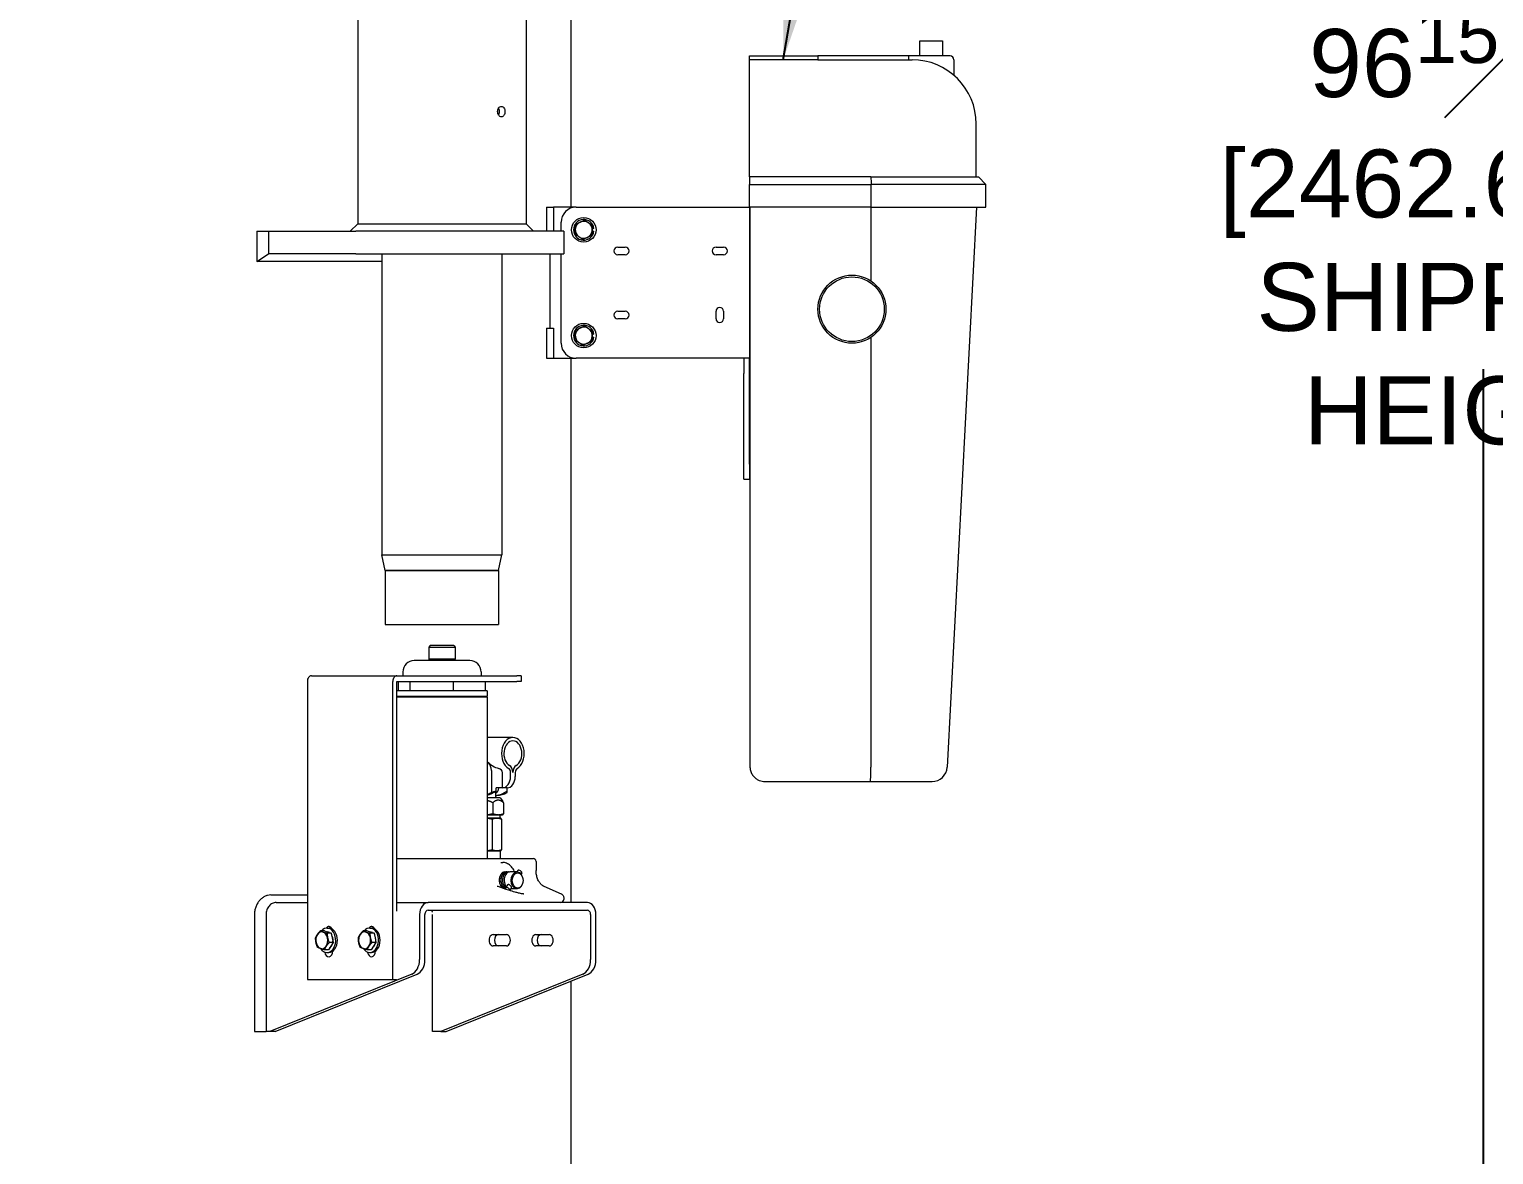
# Model space of a CAD drawing. Header units: inches. Extents: x 19 to 503, y 7 to 322.
# Drawn here: x 374.01 to 422.46, y 80.9 to 118.13 of the extents above; entities that cross this region are included whole.
import ezdxf

# ---------------------------------------------------------------- set-up
doc = ezdxf.new("R2010")
doc.units = ezdxf.units.IN
doc.header["$LTSCALE"] = 15
doc.header["$MEASUREMENT"] = 0
for name, color, linetype, lineweight in [('Dimension (ANSI)', 7, 'Continuous', 25), ('Symbol (ANSI)', 7, 'Continuous', 25), ('Visible (ANSI)', 7, 'Continuous', 50)]:
    doc.layers.add(name, color=color, linetype=linetype, lineweight=lineweight)
doc.styles.add('MEMCOR Medium', font='arial.ttf')
doc.dimstyles.new('Default (ANSI)', dxfattribs={"dimscale": 15, "dimtxt": 0.15, "dimasz": 0.098425, "dimexe": 0.125, "dimexo": 0.0625, "dimgap": 0.031496, "dimtad": 0, "dimtih": 1, "dimtoh": 1, "dimdec": 4, "dimrnd": 1e-08, "dimzin": 3, "dimdsep": 46, "dimlunit": 5, "dimtxsty": 'MEMCOR Medium', "dimcen": 0.09, "dimdle": 0.393701, "dimclrd": 256, "dimclre": 256, "dimclrt": 256, "dimadec": 0, "dimazin": 1, "dimtfac": 0.8, "dimtofl": 0, "dimtmove": 0, "dimatfit": 3, "dimfxl": 1, "dimfrac": 1, "dimtolj": 1, "dimtzin": 4, "dimlwd": -1, "dimlwe": -1, "dimarcsym": 0})
doc.dimstyles.new('Default (ANSI)$7', dxfattribs={"dimscale": 15, "dimtxt": 0.15, "dimasz": 0.098425, "dimexe": 0.125, "dimexo": 0.0625, "dimgap": 0.031496, "dimtad": 0, "dimtih": 1, "dimtoh": 1, "dimdec": 4, "dimrnd": 1e-08, "dimzin": 3, "dimdsep": 46, "dimlunit": 5, "dimtxsty": 'MEMCOR Medium', "dimcen": 0.09, "dimdle": 0.393701, "dimclrd": 256, "dimclre": 256, "dimclrt": 256, "dimadec": 0, "dimazin": 1, "dimtfac": 0.8, "dimtofl": 0, "dimtmove": 0, "dimatfit": 3, "dimfxl": 1, "dimfrac": 1, "dimtolj": 1, "dimtzin": 4, "dimlwd": -1, "dimlwe": -1, "dimarcsym": 0})

# ---------------------------------------------------------------- blocks, each defined once
blk = doc.blocks.new('*D23')
at = {"layer": 'Defpoints', "color": 0, "transparency": 16777216}
for p in [(368.258, 140.509), (422.116, 140.509), (390.404, 43.556)]:
    blk.add_point(p, dxfattribs=at)
at = {"layer": 'Dimension (ANSI)', "transparency": 16777216}
for p, q in [((369.196, 140.509), (423.991, 140.509)), ((422.116, 139.032), (422.116, 122.363)), ((422.116, 45.033), (422.116, 106.884)), ((391.341, 43.556), (423.991, 43.556))]:
    blk.add_line(p, q, dxfattribs=at)
for points in [[(421.87, 139.032), (422.362, 139.032), (422.116, 140.509)], [(421.87, 45.033), (422.362, 45.033), (422.116, 43.556)]]:
    blk.add_solid(points, dxfattribs=at)
at = {"layer": 'Dimension (ANSI)', "transparency": 16777216, "char_height": 2.25, "attachment_point": 2, "style": 'MEMCOR Medium'}
for s, insert in [('\\A1; \\fArial|b0|i0;96{\\H0.8x;\\S15#16;} in', (422.116, 118.81)), ('\\A1;[2462.6 mm]{\\P\\fArial|b0|i0;SHIPPING\\P\\fArial|b0|i0;HEIGHT}', (422.116, 114.151))]:
    blk.add_mtext(s, dxfattribs=dict(at, insert=insert))

msp = doc.modelspace()

# ---------------------------------------------------------------- linework, layer by layer
at = {"layer": 'Visible (ANSI)', "linetype": 'Continuous', "lineweight": 18}
for p, q in [((391.9332, 112.2437), (391.9332, 123.7437)), ((384.87755, 118.9937), (384.87755, 111.6937)), ((390.44055, 118.9937), (390.44055, 111.6937)), ((403.47274, 117.2437), (403.47274, 117.7437)), ((403.47274, 117.7437), (404.22274, 117.7437)), ((404.22274, 117.7437), (404.22274, 117.2437)), ((397.83411, 117.2437), (400.09255, 117.2437)), ((397.83411, 117.1187), (397.83411, 117.2437)), ((397.83411, 114.9937), (397.83411, 117.1187)), ((398.94891, 117.1187), (397.83411, 117.1187)), ((403.09774, 117.2437), (400.09255, 117.2437)), ((400.09255, 117.2437), (400.09255, 117.11602)), ((403.09774, 117.2437), (403.09774, 117.11483)), ((404.47274, 117.2437), (403.09774, 117.2437)), ((403.09774, 117.1187), (403.21037, 117.1187)), ((404.59774, 117.1187), (404.59774, 116.60331)), ((397.83411, 113.2437), (397.83411, 114.9937)), ((405.33537, 113.2437), (405.33537, 114.9937)), ((397.83411, 113.2437), (397.83411, 112.9937)), ((401.85052, 113.2437), (397.83411, 113.2437)), ((397.83411, 112.2437), (397.83411, 112.9937)), ((397.83411, 112.9937), (401.8625, 112.9937)), ((401.85052, 113.2437), (405.40677, 113.2437)), ((401.8625, 112.2437), (401.8625, 112.9937)), ((405.65677, 112.9937), (401.8625, 112.9937)), ((405.40677, 113.2437), (405.65677, 112.9937)), ((405.65677, 112.2437), (405.65677, 112.9937)), ((391.11491, 112.2437), (391.35, 112.2437)), ((391.11491, 112.2437), (391.11491, 111.4437)), ((392.10067, 112.2437), (391.35, 112.2437)), ((391.35, 112.2437), (391.35, 111.4437)), ((392.10067, 112.2437), (397.45911, 112.2437)), ((397.45911, 112.2437), (397.83411, 112.2437)), ((397.83411, 112.2437), (397.83411, 107.2437)), ((401.8625, 112.2437), (397.83411, 112.2437)), ((397.84774, 112.2437), (397.84774, 93.7437)), ((401.84774, 112.2437), (401.84774, 109.80411)), ((401.8625, 112.2437), (405.65677, 112.2437)), ((405.34774, 112.2437), (404.37268, 93.71742)), ((381.53614, 111.4437), (381.92088, 111.4437)), ((381.53614, 111.4437), (381.53614, 110.44504)), ((381.92088, 111.4437), (384.80941, 111.4437)), ((381.92088, 111.4437), (381.92088, 110.6937)), ((384.87755, 111.6937), (384.62755, 111.4437)), ((391.68905, 111.4437), (384.80941, 111.4437)), ((384.87755, 111.6937), (390.44055, 111.6937)), ((390.44055, 111.6937), (390.69055, 111.4437)), ((391.60067, 111.4437), (391.60067, 111.7437)), ((391.68905, 111.4437), (391.68905, 110.6937)), ((392.62875, 111.4467), (392.6874, 111.4467)), ((392.6874, 111.5407), (392.63647, 111.5407)), ((381.53614, 110.44504), (381.92088, 110.6937)), ((384.80941, 110.6937), (381.92088, 110.6937)), ((384.80941, 110.6937), (391.68905, 110.6937)), ((385.67405, 110.6937), (385.67405, 100.7437)), ((389.64405, 110.6937), (389.64405, 100.7437)), ((391.22567, 110.6937), (391.22567, 108.2437)), ((391.60067, 107.7437), (391.60067, 110.6937)), ((393.47567, 110.9187), (393.72567, 110.9187)), ((393.72567, 110.6687), (393.47567, 110.6687)), ((396.72567, 110.9187), (396.97567, 110.9187)), ((396.97567, 110.6687), (396.72567, 110.6687)), ((385.67405, 110.44504), (381.53614, 110.44504)), ((393.47567, 108.7987), (393.72567, 108.7987)), ((393.72567, 108.5487), (393.47567, 108.5487)), ((396.72567, 108.5487), (396.72567, 108.7987)), ((396.97567, 108.7987), (396.97567, 108.5487)), ((391.11491, 108.2437), (391.35, 108.2437)), ((391.11491, 108.2437), (391.11491, 107.2437)), ((391.35, 108.2437), (391.35, 107.2437)), ((392.62875, 107.9467), (392.6874, 107.9467)), ((392.6874, 108.0407), (392.63647, 108.0407)), ((401.84774, 107.93329), (401.84774, 93.72402)), ((391.11491, 107.2437), (391.35, 107.2437)), ((391.35, 107.2437), (392.10067, 107.2437)), ((391.9332, 89.2437), (391.9332, 107.2437)), ((397.45911, 107.2437), (392.10067, 107.2437)), ((397.83411, 107.2437), (397.45911, 107.2437)), ((397.64661, 107.2437), (397.64661, 106.7437)), ((397.83411, 106.7437), (397.83411, 107.2437)), ((397.64661, 103.7437), (397.64661, 106.7437)), ((397.83411, 103.7437), (397.83411, 106.7437)), ((397.64661, 103.2437), (397.64661, 103.7437)), ((397.83411, 103.7437), (397.83411, 103.2437)), ((397.64661, 103.2437), (397.83411, 103.2437)), ((385.67405, 100.7437), (389.64405, 100.7437)), ((385.67405, 100.7437), (389.64405, 100.7437)), ((385.78405, 100.2237), (385.67405, 100.7437)), ((389.53405, 100.2237), (389.64405, 100.7437)), ((385.78405, 100.2237), (389.53405, 100.2237)), ((385.78405, 100.2237), (385.78405, 98.4337)), ((389.53405, 100.2237), (385.78405, 100.2237)), ((389.53405, 100.2237), (389.53405, 98.4337)), ((385.78405, 98.4337), (389.53405, 98.4337)), ((387.27155, 97.7437), (387.22155, 97.6937)), ((387.22155, 97.6937), (388.09655, 97.6937)), ((387.22155, 97.6937), (387.22155, 97.2937)), ((388.04655, 97.7437), (387.27155, 97.7437)), ((388.04655, 97.7437), (388.09655, 97.6937)), ((388.09655, 97.6937), (388.09655, 97.2937)), ((388.57767, 97.2437), (386.74042, 97.2437)), ((388.09655, 97.2937), (387.22155, 97.2937)), ((387.27155, 97.2437), (387.22155, 97.2937)), ((388.04655, 97.2437), (388.09655, 97.2937)), ((383.20597, 96.55616), (383.20597, 86.69609)), ((383.33858, 96.7437), (386.167, 96.7437)), ((386.03439, 86.69609), (386.03439, 96.55616)), ((386.16698, 88.95462), (386.16698, 96.55616)), ((386.167, 96.7437), (390.13392, 96.7437)), ((386.167, 96.5562), (390.13392, 96.5562)), ((386.2162, 96.2437), (386.2162, 96.5562)), ((386.36542, 96.8687), (386.36542, 96.7437)), ((386.60281, 96.2437), (386.60281, 96.5562)), ((388.04566, 96.2437), (388.04566, 96.5562)), ((388.95267, 96.8687), (388.95267, 96.7437)), ((389.1019, 96.2437), (389.1019, 96.5562)), ((390.28037, 96.7437), (390.13392, 96.7437)), ((390.28037, 96.5562), (390.13392, 96.5562)), ((390.28037, 96.7437), (390.28037, 96.5562)), ((386.60281, 96.2437), (386.16698, 96.2437)), ((389.1528, 96.0562), (386.16698, 96.0562)), ((389.1528, 96.0362), (386.16698, 96.0362)), ((386.2903, 96.0362), (386.2903, 96.0562)), ((388.04566, 96.2437), (386.60281, 96.2437)), ((389.1019, 96.2437), (388.04566, 96.2437)), ((389.0278, 96.0362), (389.0278, 96.0562)), ((389.1528, 96.2437), (389.1019, 96.2437)), ((389.1528, 96.2437), (389.1528, 96.0562)), ((389.1528, 96.0362), (389.1528, 90.69995)), ((390.00576, 94.69995), (389.1528, 94.69995)), ((389.29688, 93.61305), (389.29688, 92.88553)), ((389.66281, 93.03495), (389.66281, 93.54574)), ((389.92798, 93.40995), (389.92798, 93.54574)), ((390.08354, 93.54574), (390.08354, 93.40995)), ((401.84774, 93.72402), (401.84774, 93.72398)), ((389.45245, 92.93905), (389.45245, 93.03495)), ((389.66281, 93.03495), (389.45245, 93.03495)), ((389.81838, 93.03495), (389.66281, 93.03495)), ((389.81838, 92.93905), (389.81838, 93.03495)), ((398.34774, 93.2437), (401.83282, 93.2437)), ((401.83282, 93.2437), (403.87337, 93.2437)), ((389.58526, 92.69995), (389.1528, 92.69995)), ((389.34101, 92.54481), (389.34101, 92.17653)), ((389.42901, 92.91835), (389.42901, 92.69995)), ((389.42901, 92.78495), (389.47101, 92.78495)), ((389.58526, 92.69995), (389.6632, 92.60707)), ((389.69823, 92.54481), (389.69823, 92.17653)), ((389.81838, 92.88553), (389.81838, 92.93905)), ((389.51962, 92.13745), (389.1528, 92.13745)), ((389.64776, 92.13745), (389.51962, 92.13745)), ((389.58526, 92.03745), (389.58526, 92.13745)), ((389.64776, 92.13745), (389.6632, 92.14636)), ((389.47543, 92.03745), (389.1528, 92.03745)), ((389.32234, 92.00396), (389.32234, 90.98344)), ((389.58526, 92.03745), (389.47543, 92.03745)), ((389.58526, 92.03745), (389.59849, 92.02981)), ((389.62852, 92.00396), (389.62852, 90.98344)), ((386.16698, 90.69995), (387.63209, 90.69995)), ((387.63209, 90.69995), (390.67265, 90.69995)), ((389.1528, 90.94995), (389.47543, 90.94995)), ((389.47543, 90.94995), (389.58526, 90.94995)), ((389.58526, 90.94995), (389.59849, 90.95759)), ((389.58526, 90.94995), (389.58526, 90.69995)), ((389.60418, 90.56558), (389.66962, 90.56558)), ((389.74713, 90.25308), (389.74033, 90.25308)), ((389.80152, 90.25308), (389.79472, 90.25308)), ((389.85591, 90.25308), (389.84911, 90.25308)), ((390.14338, 90.25308), (389.90351, 90.25308)), ((390.16982, 90.30528), (390.1329, 90.25308)), ((390.30046, 90.2129), (390.27715, 90.17994)), ((390.77265, 90.59995), (390.77265, 90.29948)), ((389.82991, 89.82458), (389.76357, 89.73075)), ((389.76839, 89.69058), (389.76753, 89.69058)), ((389.96055, 89.7322), (389.90015, 89.64678)), ((390.14338, 89.69058), (389.93112, 89.69058)), ((391.03323, 89.77881), (391.6023, 89.53434)), ((381.99249, 89.49159), (383.20597, 89.49159)), ((382.16996, 89.2437), (383.20597, 89.2437)), ((386.16698, 89.2437), (387.20117, 89.2437)), ((392.47025, 89.2437), (387.20117, 89.2437)), ((391.68791, 89.39462), (391.68791, 89.3437)), ((381.45676, 88.8437), (381.45676, 84.9779)), ((381.8412, 88.8437), (381.8412, 84.9779)), ((386.91833, 88.8437), (386.91833, 87.3552)), ((387.09511, 87.3552), (387.09511, 88.8437)), ((387.20117, 88.9937), (392.47025, 88.9937)), ((387.35079, 84.9779), (387.35079, 88.8437)), ((392.57631, 88.8437), (392.57631, 87.3552)), ((392.75309, 87.3552), (392.75309, 88.8437)), ((383.77507, 88.30539), (383.63867, 88.30539)), ((383.77507, 88.30539), (383.88645, 88.26651)), ((383.8565, 88.3997), (383.91307, 88.3997)), ((383.99782, 88.22763), (383.86142, 88.22763)), ((383.88645, 88.26651), (383.99782, 88.22763)), ((383.99782, 88.22763), (384.0297, 88.07178)), ((385.18928, 88.30539), (385.05288, 88.30539)), ((385.18928, 88.30539), (385.30066, 88.26651)), ((385.27072, 88.3997), (385.32729, 88.3997)), ((385.41203, 88.22763), (385.27563, 88.22763)), ((385.30066, 88.26651), (385.41203, 88.22763)), ((385.41203, 88.22763), (385.44391, 88.07178)), ((389.35014, 88.1812), (389.79208, 88.1812)), ((390.76435, 88.1812), (391.20629, 88.1812)), ((383.98208, 87.79897), (383.90258, 87.68201)), ((384.06157, 87.91594), (383.92517, 87.91594)), ((384.06157, 87.91594), (383.98208, 87.79897)), ((384.0297, 88.07178), (384.06157, 87.91594)), ((385.39629, 87.79897), (385.31679, 87.68201)), ((385.47579, 87.91594), (385.33938, 87.91594)), ((385.47579, 87.91594), (385.39629, 87.79897)), ((385.44391, 88.07178), (385.47579, 87.91594)), ((389.79208, 87.8062), (389.35014, 87.8062)), ((391.20629, 87.8062), (390.76435, 87.8062)), ((383.90258, 87.68201), (383.76618, 87.68201)), ((383.8565, 87.5877), (383.91307, 87.5877)), ((385.31679, 87.68201), (385.18039, 87.68201)), ((385.27072, 87.5877), (385.32729, 87.5877)), ((386.66178, 86.87439), (381.96151, 84.9779)), ((382.13829, 84.9779), (386.83856, 86.87439)), ((392.31976, 86.87439), (387.61949, 84.9779)), ((387.79627, 84.9779), (392.49654, 86.87439)), ((383.20597, 86.69609), (386.03439, 86.69609)), ((386.03439, 86.69609), (386.15588, 86.69609)), ((391.9332, 55.9937), (391.9332, 86.64709)), ((381.45676, 84.9779), (381.8412, 84.9779)), ((381.96151, 84.9779), (381.8412, 84.9779)), ((382.13829, 84.9779), (381.96151, 84.9779)), ((387.61949, 84.9779), (387.35079, 84.9779)), ((387.61949, 84.9779), (387.79627, 84.9779))]:
    msp.add_line(p, q, dxfattribs=at)
for centre, radius in [((392.35067, 111.4937), 0.406), ((401.22274, 108.8687), 1.125), ((401.22274, 108.8687), 1.06949), ((392.35067, 107.9937), 0.406)]:
    msp.add_circle(centre, radius, dxfattribs=at)
for centre, radius, start, end in [((403.21037, 114.9937), 2.125, 0, 90), ((404.47274, 117.1187), 0.125, 0, 90), ((392.10067, 111.7437), 0.5, 90, 180), ((392.35067, 111.4937), 0.34, 7.945743, 352.054257), ((392.35067, 111.4937), 0.281, 175.308642, 235.308642), ((392.35067, 111.4937), 0.281, 115.308642, 175.308642), ((392.35067, 111.4937), 0.281, 55.308642, 115.308642), ((392.35067, 111.4937), 0.281, 295.308642, 355.308642), ((392.35067, 111.4937), 0.281, 355.308642, 55.308642), ((392.35067, 111.4937), 0.281, 235.308642, 295.308642), ((393.47567, 110.7937), 0.125, 90, 270), ((393.72567, 110.7937), 0.125, 270, 90), ((396.72567, 110.7937), 0.125, 90, 270), ((396.97567, 110.7937), 0.125, 270, 90), ((393.47567, 108.6737), 0.125, 90, 270), ((393.72567, 108.6737), 0.125, 270, 90), ((396.85067, 108.7987), 0.125, 0, 180), ((396.85067, 108.5487), 0.125, 180, 0), ((392.35067, 107.9937), 0.34, 7.945743, 352.054257), ((392.35067, 107.9937), 0.281, 115.308642, 175.308642), ((392.35067, 107.9937), 0.281, 55.308642, 115.308642), ((392.35067, 107.9937), 0.281, 355.308642, 55.308642), ((392.10067, 107.7437), 0.5, 180, 270), ((392.35067, 107.9937), 0.281, 175.308642, 235.308642), ((392.35067, 107.9937), 0.281, 235.308642, 295.308642), ((392.35067, 107.9937), 0.281, 295.308642, 355.308642), ((386.74042, 96.8687), 0.375, 90, 180), ((388.57767, 96.8687), 0.375, 0, 90), ((403.87337, 93.7437), 0.5, 270, 356.987212), ((390.67265, 90.59995), 0.1, 0, 90), ((391.58791, 89.3437), 0.1, 270, 0)]:
    msp.add_arc(centre, radius, start, end, dxfattribs=at)
for centre, major_axis, ratio, start_param, end_param in [((398.94891, 114.9937), (22.76606, 0), 0.09334071, 1.52054065, 1.57079633), ((383.33858, 96.55616), (0, 0.18754), 0.70710678, 0, 1.57079633), ((386.167, 96.55616), (0, 0.18754), 0.70710678, 0, 1.57079633), ((386.167, 96.55616), (0, 0.0000394), 0.70710678, 0, 1.57079633), ((390.00576, 94.1687), (0, -0.53125), 0.70710678, 0.38163623, 5.90154908), ((390.00576, 94.1687), (0, -0.42125), 0.70710678, 0.38163623, 5.90154908), ((389.81838, 94.1687), (0.7513, 0), 0.70710678, 3.71062224, 4.33075275), ((388.58978, 93.61305), (0.70711, 0), 0.70710678, 0, 0.56902959), ((389.46482, 93.54574), (0.19799, 0), 0.70710678, 0, 1.1891601), ((389.82898, 93.54574), (0, 0.14), 0.70710678, 4.71238898, 5.90154908), ((389.82898, 93.54574), (0, 0.25), 0.70710678, 4.71238898, 5.90154908), ((390.18254, 93.54574), (0, 0.25), 0.70710678, 0.38163623, 1.57079633), ((390.18254, 93.54574), (0, 0.14), 0.70710678, 0.38163623, 1.57079633), ((389.39323, 93.07303), (0, -0.21875), 0.70710678, 0.2334717, 1.39583924), ((389.66281, 93.40995), (0, -0.375), 0.70710678, 0, 1.57079633), ((389.81838, 93.40995), (0, -0.375), 0.70710678, 0, 1.57079633), ((389.0273, 94.03495), (0, -1.25), 0.70710678, 0.14246665, 0.50179497), ((388.94952, 94.03495), (0, -1.25), 0.70710678, 0.23206248, 0.40389183), ((388.60215, 94.03495), (1.76777, 0), 0.70710678, 5.11628082, 5.21418395), ((389.21026, 93.07303), (0.2021, -0.2021), 0.41421356, 0.39269908, 0.41273225), ((389.39323, 94.03495), (0, -1.25), 0.70710678, 0.04049844, 0.50179497), ((389.47101, 94.03495), (0, -1.25), 0.70710678, 0, 0.40389183), ((390.23514, 90.25909), (0.06532, -0.04619), 0.5, 0, 3.14159264), ((389.82889, 89.68456), (0.06532, -0.04619), 0.5, 0.24083252, 4.0235808), ((387.20117, 88.8437), (0, 0.4), 0.70710678, 0, 1.57079633), ((392.47025, 88.8437), (0, 0.4), 0.70710678, 4.71238898, 6.28318531), ((387.20117, 88.8437), (0, 0.15), 0.70710678, 0, 1.57079633), ((392.47025, 88.8437), (0, 0.15), 0.70710678, 4.71238898, 6.28318531), ((383.68468, 87.9937), (0, -0.281), 0.70710678, 3.94676784, 4.99396539), ((383.68468, 87.9937), (0, 0.281), 0.70710678, 6.04116295, 7.0883605), ((383.8565, 87.9937), (0, -0.406), 0.70710678, 5.45935282, 10.12030499), ((383.68468, 87.9937), (0, 0.281), 0.70710678, 4.99396539, 6.04116295), ((383.91307, 88.25859), (0, 0.1875), 0.70710678, 5.3547874, 7.02333854), ((383.8565, 87.9937), (0, 0.281), 0.70710678, 5.83427052, 6.24805537), ((383.91307, 87.9937), (0, -0.406), 0.70710678, 0, 3.14159265), ((385.09889, 87.9937), (0, -0.281), 0.70710678, 3.94676784, 4.99396539), ((385.09889, 87.9937), (0, 0.281), 0.70710678, 6.04116295, 7.0883605), ((385.27072, 87.9937), (0, -0.406), 0.70710678, 5.45935282, 10.12030499), ((385.09889, 87.9937), (0, 0.281), 0.70710678, 4.99396539, 6.04116295), ((385.32729, 88.25859), (0, 0.1875), 0.70710678, 5.3547874, 7.02333854), ((385.27072, 87.9937), (0, 0.281), 0.70710678, 5.83427052, 6.24805537), ((385.32729, 87.9937), (0, -0.406), 0.70710678, 0, 3.14159263), ((389.35014, 87.9937), (0, -0.1875), 0.70710678, 3.14159265, 6.28318531), ((389.52691, 87.9937), (0, 0.1875), 0.70710678, 0, 3.14159265), ((389.79208, 87.9937), (0, 0.1875), 0.70710678, 3.14159265, 6.28318531), ((390.76435, 87.9937), (0, -0.1875), 0.70710678, 3.14159265, 6.28318531), ((390.94113, 87.9937), (0, 0.1875), 0.70710678, 0, 3.14159265), ((391.20629, 87.9937), (0, 0.1875), 0.70710678, 3.14159265, 6.28318531), ((383.68468, 87.9937), (0, -0.281), 0.70710678, 4.99396539, 6.04116295), ((383.68468, 87.9937), (0, -0.281), 0.70710678, 6.04116295, 7.0883605), ((383.68468, 87.9937), (0, 0.281), 0.70710678, 3.94676784, 4.99396539), ((383.8565, 87.9937), (0, -0.281), 0.70710678, 0.44503735, 1.16531303), ((383.8565, 87.9937), (0, -0.281), 0.70710678, 1.43590178, 2.2688437), ((385.09889, 87.9937), (0, -0.281), 0.70710678, 4.99396539, 6.04116295), ((385.09889, 87.9937), (0, -0.281), 0.70710678, 6.04116295, 7.0883605), ((385.09889, 87.9937), (0, 0.281), 0.70710678, 3.94676784, 4.99396539), ((385.27072, 87.9937), (0, -0.281), 0.70710678, 0.44503735, 1.16531303), ((385.27072, 87.9937), (0, -0.281), 0.70710678, 1.43590178, 2.2688437), ((383.91307, 87.63359), (0, -0.1875), 0.70710678, 4.88471899, 7.85397446), ((385.32729, 87.63359), (0, -0.1875), 0.70710678, 4.88471899, 7.85397446), ((386.56478, 87.3552), (0, -0.5), 0.70710678, 0.2779228, 1.57079633), ((386.74156, 87.3552), (0, -0.5), 0.70710678, 0.2779228, 1.57079633), ((392.22276, 87.3552), (0, -0.5), 0.70710678, 0.2779228, 1.57079633), ((392.39954, 87.3552), (0, -0.5), 0.70710678, 0.2779228, 1.57079633)]:
    msp.add_ellipse(centre, major_axis=major_axis, ratio=ratio, start_param=start_param, end_param=end_param, dxfattribs=at)
for centre, major_axis in [((390.14338, 89.97183), (0, -0.28125)), ((390.16459, 89.97183), (0, 0.25125))]:
    msp.add_ellipse(centre, major_axis=major_axis, ratio=0.70710678, dxfattribs=at)
for points, knots in [([(400.09255, 117.11602), (400.17554, 117.11544), (400.2587, 117.11484), (400.63982, 117.11217), (400.93725, 117.11055), (401.22358, 117.11055), (401.33793, 117.11055), (401.457, 117.11078), (401.57797, 117.11131)], [26.21351707, 26.21351707, 26.21351707, 26.21351707, 26.82481077, 26.82481077, 29.01623735, 29.01623735, 29.01623735, 29.89141775, 29.89141775, 29.89141775, 29.89141775]), ([(401.57797, 117.11131), (401.63529, 117.11161), (401.69235, 117.11196), (401.7924, 117.1129), (401.83522, 117.11338), (401.87736, 117.11389)], [-55.156151495, -55.156151495, -55.156151495, -55.156151495, -54.707595075, -54.707595075, -54.363708145, -54.363708145, -54.363708145, -54.363708145]), ([(401.87736, 117.11389), (401.92056, 117.11442), (401.96346, 117.11479), (402.29068, 117.11703), (402.54204, 117.11536), (402.81763, 117.11229), (402.90535, 117.11098), (403.00944, 117.11047), (403.04188, 117.1106), (403.08088, 117.1119), (403.092, 117.11278), (403.09718, 117.11419), (403.09774, 117.11451), (403.09774, 117.11483)], [-37.91485844, -37.91485844, -37.91485844, -37.91485844, -37.67467699, -37.67467699, -36.0649355, -36.0649355, -35.34504835, -35.34504835, -34.96866261, -34.96866261, -34.69955254, -34.69955254, -34.6240499, -34.6240499, -34.6240499, -34.6240499]), ([(389.62587, 115.23183), (389.6106, 115.23183), (389.59413, 115.23614), (389.56348, 115.25368), (389.54931, 115.26691), (389.52679, 115.29742), (389.51694, 115.31675), (389.50382, 115.35909), (389.50057, 115.38211), (389.50057, 115.42529), (389.50382, 115.44831), (389.51694, 115.49065), (389.52679, 115.50998), (389.54931, 115.54049), (389.56348, 115.55372), (389.59413, 115.57126), (389.6106, 115.57558), (389.62587, 115.57558)], [0.65796896, 0.65796896, 0.65796896, 0.65796896, 0.82246116, 0.82246116, 0.98695335, 0.98695335, 1.15144563, 1.15144563, 1.31593791, 1.31593791, 1.48043019, 1.48043019, 1.64492247, 1.64492247, 1.80941467, 1.80941467, 1.97390687, 1.97390687, 1.97390687, 1.97390687]), ([(389.56082, 115.4037), (389.56082, 115.42529), (389.55799, 115.44831), (389.54736, 115.48705), (389.54048, 115.50334), (389.53241, 115.51709)], [0, 0, 0, 0, 0.164501983, 0.164501983, 0.300979668, 0.300979668, 0.300979668, 0.300979668]), ([(389.53241, 115.29031), (389.54048, 115.30406), (389.54736, 115.32035), (389.55799, 115.35909), (389.56082, 115.38211), (389.56082, 115.4037)], [2.331051093, 2.331051093, 2.331051093, 2.331051093, 2.467528779, 2.467528779, 2.632030761, 2.632030761, 2.632030761, 2.632030761]), ([(389.62587, 115.57558), (389.64113, 115.57558), (389.65721, 115.57126), (389.68645, 115.55372), (389.69961, 115.54049), (389.72024, 115.50998), (389.72909, 115.49065), (389.74079, 115.44831), (389.74364, 115.42529), (389.74364, 115.4037), (389.74364, 115.38211), (389.74079, 115.35909), (389.72909, 115.31675), (389.72024, 115.29742), (389.69961, 115.26691), (389.68645, 115.25368), (389.65721, 115.23614), (389.64113, 115.23183), (389.62587, 115.23183)], [1.97390687, 1.97390687, 1.97390687, 1.97390687, 2.13839907, 2.13839907, 2.30289127, 2.30289127, 2.46738355, 2.46738355, 2.63187583, 2.63187583, 2.63187583, 2.79636811, 2.79636811, 2.96086039, 2.96086039, 3.12535259, 3.12535259, 3.28984478, 3.28984478, 3.28984478, 3.28984478]), ([(397.84774, 93.7437), (397.84774, 93.73989), (397.84779, 93.73608), (397.84796, 93.72847), (397.84809, 93.72466), (397.84827, 93.72085)], [0, 0, 0, 0, 0.0217918229, 0.0217918229, 0.0435836457, 0.0435836457, 0.0435836457, 0.0435836457]), ([(397.84827, 93.72085), (397.84946, 93.6947), (397.85275, 93.66852), (397.86762, 93.59604), (397.88367, 93.55243), (397.92435, 93.47409), (397.94858, 93.43994), (398.00341, 93.37871), (398.03436, 93.35218), (398.09571, 93.31041), (398.12641, 93.29408), (398.21952, 93.25583), (398.28374, 93.2437), (398.34774, 93.2437)], [0, 0, 0, 0, 0.14980082, 0.14980082, 0.42858872, 0.42858872, 0.70737662, 0.70737662, 1.0017254, 1.0017254, 1.27256192, 1.27256192, 1.80696733, 1.80696733, 1.80696733, 1.80696733]), ([(401.83282, 93.2437), (401.83282, 93.2437), (401.83283, 93.2437), (401.83453, 93.24379), (401.83625, 93.25486), (401.8397, 93.2995), (401.84138, 93.33431), (401.84429, 93.42332), (401.84548, 93.47667), (401.84718, 93.59505), (401.84766, 93.65895), (401.84774, 93.72398)], [-0.00194609, -0.00194609, -0.00194609, -0.00194609, 0, 0, 0.46111037, 0.46111037, 0.95742413, 0.95742413, 1.45346945, 1.45346945, 1.94937276, 1.94937276, 1.94937276, 1.94937276]), ([(389.74033, 90.25308), (389.72358, 90.25308), (389.70694, 90.24981), (389.67461, 90.23689), (389.65907, 90.22725), (389.62361, 90.19642), (389.60525, 90.17225), (389.57594, 90.11428), (389.56534, 90.08085), (389.55399, 90.00979), (389.55334, 89.97289), (389.56208, 89.90051), (389.57126, 89.8657), (389.59901, 89.80161), (389.61749, 89.77312), (389.65001, 89.73902), (389.66142, 89.72927), (389.67338, 89.72107)], [-16.49327538, -16.49327538, -16.49327538, -16.49327538, -16.30466323, -16.30466323, -16.11480578, -16.11480578, -15.83834808, -15.83834808, -15.55651107, -15.55651107, -15.27704251, -15.27704251, -15.00004498, -15.00004498, -14.71635514, -14.71635514, -14.57768138, -14.57768138, -14.57768138, -14.57768138]), ([(389.68767, 89.71619), (389.6747, 89.72422), (389.66232, 89.73404), (389.6284, 89.76767), (389.60933, 89.79557), (389.58036, 89.85873), (389.57053, 89.89317), (389.56042, 89.96534), (389.56037, 90.00239), (389.57039, 90.07385), (389.58032, 90.10757), (389.60844, 90.16665), (389.62632, 90.19158), (389.66814, 90.23028), (389.69174, 90.24342), (389.73448, 90.25375), (389.75285, 90.25424), (389.77092, 90.25087)], [-2.50919333, -2.50919333, -2.50919333, -2.50919333, -2.36165953, -2.36165953, -2.07717917, -2.07717917, -1.80050787, -1.80050787, -1.52029373, -1.52029373, -1.23965903, -1.23965903, -0.96296924, -0.96296924, -0.68030728, -0.68030728, -0.47417591, -0.47417591, -0.47417591, -0.47417591]), ([(389.79471, 90.25308), (389.78905, 90.25308), (389.78338, 90.2527), (389.75293, 90.24866), (389.72889, 90.23822), (389.68534, 90.20445), (389.66617, 90.18163), (389.63478, 90.1256), (389.62304, 90.09268), (389.60941, 90.0224), (389.60759, 89.98582), (389.61396, 89.91313), (389.62205, 89.87771), (389.64771, 89.81212), (389.66517, 89.78267), (389.7067, 89.7349), (389.73029, 89.7168), (389.75802, 89.7042), (389.76032, 89.70321), (389.76263, 89.70228)], [-11.98721972, -11.98721972, -11.98721972, -11.98721972, -11.9231489, -11.9231489, -11.64258146, -11.64258146, -11.36604087, -11.36604087, -11.08169527, -11.08169527, -10.80340696, -10.80340696, -10.52540307, -10.52540307, -10.24294878, -10.24294878, -9.9662947, -9.9662947, -9.94136936, -9.94136936, -9.94136936, -9.94136936]), ([(389.76146, 89.70573), (389.73789, 89.71663), (389.7159, 89.73317), (389.67532, 89.77788), (389.65754, 89.8065), (389.63088, 89.8708), (389.62217, 89.9058), (389.61442, 89.97826), (389.61556, 90.01504), (389.62785, 90.08578), (389.63893, 90.119), (389.6691, 90.17618), (389.68779, 90.19979), (389.73071, 90.23542), (389.75461, 90.24688), (389.79467, 90.25381), (389.8101, 90.2537), (389.82531, 90.25087)], [-7.08714743, -7.08714743, -7.08714743, -7.08714743, -6.83004198, -6.83004198, -6.55033979, -6.55033979, -6.2735198, -6.2735198, -5.99460404, -5.99460404, -5.71184336, -5.71184336, -5.43547336, -5.43547336, -5.15420507, -5.15420507, -4.98066815, -4.98066815, -4.98066815, -4.98066815]), ([(389.84911, 90.25308), (389.84666, 90.25308), (389.84421, 90.25301), (389.8166, 90.25143), (389.79196, 90.24264), (389.74708, 90.21173), (389.72715, 90.19021), (389.69423, 90.13686), (389.68159, 90.10545), (389.66543, 90.03658), (389.66223, 89.99975), (389.66618, 89.92656), (389.67302, 89.8909), (389.69625, 89.82399), (389.71262, 89.7935), (389.74287, 89.75511), (389.75391, 89.74361), (389.76565, 89.73368)], [-7.47976339, -7.47976339, -7.47976339, -7.47976339, -7.4520934, -7.4520934, -7.16844893, -7.16844893, -6.89133924, -6.89133924, -6.6119116, -6.6119116, -6.3298453, -6.3298453, -6.05334876, -6.05334876, -5.77153157, -5.77153157, -5.62849693, -5.62849693, -5.62849693, -5.62849693]), ([(389.76824, 89.73734), (389.75967, 89.74497), (389.75149, 89.75346), (389.72328, 89.78738), (389.70636, 89.81717), (389.68179, 89.8831), (389.67424, 89.91851), (389.66878, 89.99179), (389.67125, 90.02898), (389.68614, 90.0986), (389.69814, 90.13045), (389.72997, 90.18514), (389.74952, 90.20751), (389.79377, 90.2402), (389.81816, 90.24997), (389.8554, 90.25365), (389.86763, 90.25312), (389.8797, 90.25087)], [-11.41080343, -11.41080343, -11.41080343, -11.41080343, -11.30493993, -11.30493993, -11.02396589, -11.02396589, -10.74751804, -10.74751804, -10.46403492, -10.46403492, -10.18538219, -10.18538219, -9.90776006, -9.90776006, -9.6249268, -9.6249268, -9.48705424, -9.48705424, -9.48705424, -9.48705424]), ([(390.06595, 90.25308), (390.06193, 90.26307), (390.05769, 90.27293), (390.02837, 90.33672), (389.99665, 90.38611), (389.92126, 90.46937), (389.8777, 90.50349), (389.78562, 90.54914), (389.73786, 90.56224), (389.68282, 90.56539), (389.67622, 90.56558), (389.66962, 90.56558)], [6.79998486, 6.79998486, 6.79998486, 6.79998486, 6.85948351, 6.85948351, 7.19098288, 7.19098288, 7.51688482, 7.51688482, 7.81362153, 7.81362153, 7.85398163, 7.85398163, 7.85398163, 7.85398163]), ([(389.90351, 90.25308), (389.87876, 90.25308), (389.85431, 90.24595), (389.80893, 90.21836), (389.78837, 90.19827), (389.75369, 90.14719), (389.74, 90.11655), (389.72174, 90.04901), (389.71736, 90.01276), (389.71887, 89.93975), (389.72456, 89.90369), (389.7456, 89.83527), (389.76103, 89.80368), (389.78304, 89.77322), (389.78578, 89.76963), (389.78859, 89.76614)], [-2.97200774, -2.97200774, -2.97200774, -2.97200774, -2.69315903, -2.69315903, -2.41661079, -2.41661079, -2.13597291, -2.13597291, -1.8559664, -1.8559664, -1.57907523, -1.57907523, -1.29596531, -1.29596531, -1.25684012, -1.25684012, -1.25684012, -1.25684012]), ([(391.03323, 89.77881), (391.00658, 89.79026), (390.97989, 89.80701), (390.92852, 89.85156), (390.90388, 89.87937), (390.85942, 89.9448), (390.83961, 89.9824), (390.80702, 90.06473), (390.79424, 90.10945), (390.77706, 90.20261), (390.77265, 90.25104), (390.77265, 90.29948)], [3.43650117, 3.43650117, 3.43650117, 3.43650117, 3.69167874, 3.69167874, 3.9468563, 3.9468563, 4.20203386, 4.20203386, 4.45721142, 4.45721142, 4.71238898, 4.71238898, 4.71238898, 4.71238898]), ([(389.50314, 89.78099), (389.61867, 89.73927), (389.73888, 89.69774), (389.93199, 89.6366), (390.00048, 89.61586), (390.10871, 89.58599), (390.14683, 89.57597), (390.22638, 89.55694), (390.26942, 89.54761), (390.30956, 89.54122)], [0, 0, 0, 0, 1.11435174, 1.11435174, 1.69754271, 1.69754271, 2.0030818, 2.0030818, 2.32495929, 2.32495929, 2.32495929, 2.32495929]), ([(389.96053, 89.73221), (389.96155, 89.73365), (389.96222, 89.73526), (389.96328, 89.74099), (389.96238, 89.74624), (389.95724, 89.75864), (389.95301, 89.76581), (389.9429, 89.7801), (389.9364, 89.78811), (389.92184, 89.80357), (389.91378, 89.81099), (389.89816, 89.82304), (389.88954, 89.8285), (389.87264, 89.83585), (389.86434, 89.83774), (389.85719, 89.83774), (389.85005, 89.83774), (389.84316, 89.83585), (389.83463, 89.83012), (389.83202, 89.82752), (389.82993, 89.82456)], [-0.496028397, -0.496028397, -0.496028397, -0.496028397, -0.462002434, -0.462002434, -0.385008153, -0.385008153, -0.308013872, -0.308013872, -0.231019592, -0.231019592, -0.154025311, -0.154025311, -0.077012655, -0.077012655, 0, 0, 0, 0.077012655, 0.077012655, 0.119999348, 0.119999348, 0.119999348, 0.119999348]), ([(381.99249, 89.49159), (381.95918, 89.49159), (381.92465, 89.48768), (381.85581, 89.47121), (381.82149, 89.45865), (381.7555, 89.42541), (381.72379, 89.4047), (381.665, 89.3568), (381.63794, 89.3296), (381.5903, 89.27195), (381.56802, 89.23961), (381.52867, 89.16915), (381.51159, 89.13102), (381.48411, 89.05145), (381.47369, 89.00993), (381.46001, 88.92638), (381.45676, 88.88436), (381.45676, 88.8437)], [2.49236535, 2.49236535, 2.49236535, 2.49236535, 2.80676524, 2.80676524, 3.12116512, 3.12116512, 3.43556501, 3.43556501, 3.74996489, 3.74996489, 4.05978799, 4.05978799, 4.36961109, 4.36961109, 4.67943418, 4.67943418, 4.98925728, 4.98925728, 4.98925728, 4.98925728]), ([(382.16996, 89.2437), (382.12891, 89.2437), (382.085, 89.23364), (382.00393, 89.19262), (381.96679, 89.16166), (381.9084, 89.09048), (381.88311, 89.04568), (381.84951, 88.94739), (381.8412, 88.8939), (381.8412, 88.8437)], [-4.62057532, -4.62057532, -4.62057532, -4.62057532, -4.23272601, -4.23272601, -3.8448767, -3.8448767, -3.4623487, -3.4623487, -3.07982069, -3.07982069, -3.07982069, -3.07982069]), ([(390.30956, 89.54122), (390.31643, 89.54013), (390.32301, 89.53902), (390.33463, 89.53721), (390.33991, 89.53647), (390.35289, 89.53492), (390.36012, 89.53437), (390.36853, 89.5341), (390.3704, 89.53408), (390.37219, 89.53408)], [0, 0, 0, 0, 0.054392397, 0.054392397, 0.106212211, 0.106212211, 0.1921108, 0.1921108, 0.21789036, 0.21789036, 0.21789036, 0.21789036]), ([(391.6023, 89.53434), (391.61512, 89.52884), (391.62642, 89.52149), (391.64577, 89.50489), (391.6538, 89.49562), (391.66697, 89.47642), (391.67213, 89.46648), (391.68018, 89.44637), (391.68308, 89.43619), (391.68692, 89.41574), (391.68787, 89.40547), (391.68791, 89.39501), (391.68791, 89.39482), (391.68791, 89.39462)], [0.29490852, 0.29490852, 0.29490852, 0.29490852, 0.54526437, 0.54526437, 0.80044194, 0.80044194, 1.0556195, 1.0556195, 1.31079706, 1.31079706, 1.56597462, 1.56597462, 1.57079633, 1.57079633, 1.57079633, 1.57079633]), ([(387.28147, 88.9937), (387.29138, 88.9937), (387.30111, 88.98949), (387.31646, 88.97494), (387.32242, 88.96614), (387.33063, 88.94727), (387.3334, 88.93818), (387.33531, 88.92825)], [0, 0, 0, 0, 0.163923491, 0.163923491, 0.293855455, 0.293855455, 0.390716142, 0.390716142, 0.390716142, 0.390716142])]:
    msp.add_open_spline(points, degree=3, knots=knots, dxfattribs=at)
for points in [[(401.85052, 113.2437), (401.85444, 113.1604), (401.85844, 113.077), (401.8625, 112.9937)], [(389.77939, 93.94172), (389.77532, 93.93272), (389.77148, 93.92388), (389.76789, 93.91526)], [(389.48481, 89.78807), (389.49094, 89.78555), (389.49706, 89.78319), (389.50314, 89.78099)], [(389.76831, 89.69069), (389.76637, 89.69077), (389.76444, 89.69088), (389.7625, 89.69103)], [(389.76374, 89.69062), (389.765, 89.69059), (389.76626, 89.69058), (389.76752, 89.69058)]]:
    msp.add_open_spline(points, degree=3, dxfattribs=at)
for points, weights in [([(392.05734, 111.35499), (392.06445, 111.44164), (392.07061, 111.51668)], [1, 1.0379548493, 1]), ([(392.07061, 111.51668), (392.07677, 111.59172), (392.08388, 111.67837)], [1, 1.0379548493, 1]), ([(392.08388, 111.67837), (392.16247, 111.71554), (392.23054, 111.74773)], [1, 1.0379548493, 1]), ([(392.23054, 111.74773), (392.29861, 111.77992), (392.3772, 111.81708)], [1, 1.0379548493, 1]), ([(392.3772, 111.81708), (392.44869, 111.7676), (392.5106, 111.72475)], [1, 1.0379548493, 1]), ([(392.5106, 111.72475), (392.57251, 111.68189), (392.64399, 111.63241)], [1, 1.0379548493, 1]), ([(392.63072, 111.47072), (392.62457, 111.39568), (392.61746, 111.30903)], [1, 1.0379548493, 1]), ([(392.64399, 111.63241), (392.63688, 111.54576), (392.63072, 111.47072)], [1, 1.0379548493, 1]), ([(392.19073, 111.26265), (392.12882, 111.30551), (392.05734, 111.35499)], [1, 1.0379548493, 1]), ([(392.32413, 111.17032), (392.25264, 111.2198), (392.19073, 111.26265)], [1, 1.0379548493, 1]), ([(392.47079, 111.23967), (392.40272, 111.20748), (392.32413, 111.17032)], [1, 1.0379548493, 1]), ([(392.61746, 111.30903), (392.53886, 111.27186), (392.47079, 111.23967)], [1, 1.0379548493, 1]), ([(392.07061, 108.01668), (392.07677, 108.09172), (392.08388, 108.17837)], [1, 1.0379548493, 1]), ([(392.08388, 108.17837), (392.16247, 108.21554), (392.23054, 108.24773)], [1, 1.0379548493, 1]), ([(392.23054, 108.24773), (392.29861, 108.27992), (392.3772, 108.31708)], [1, 1.0379548493, 1]), ([(392.3772, 108.31708), (392.44869, 108.2676), (392.5106, 108.22475)], [1, 1.0379548493, 1]), ([(392.5106, 108.22475), (392.57251, 108.18189), (392.64399, 108.13241)], [1, 1.0379548493, 1]), ([(392.64399, 108.13241), (392.63688, 108.04576), (392.63072, 107.97072)], [1, 1.0379548493, 1]), ([(392.05734, 107.85499), (392.06445, 107.94164), (392.07061, 108.01668)], [1, 1.0379548493, 1]), ([(392.19073, 107.76265), (392.12882, 107.80551), (392.05734, 107.85499)], [1, 1.0379548493, 1]), ([(392.32413, 107.67032), (392.25264, 107.7198), (392.19073, 107.76265)], [1, 1.0379548493, 1]), ([(392.47079, 107.73967), (392.40272, 107.70748), (392.32413, 107.67032)], [1, 1.0379548493, 1]), ([(392.61746, 107.80903), (392.53886, 107.77186), (392.47079, 107.73967)], [1, 1.0379548493, 1]), ([(392.63072, 107.97072), (392.62457, 107.89568), (392.61746, 107.80903)], [1, 1.0379548493, 1]), ([(389.1528, 92.62095), (389.24055, 92.60678), (389.34101, 92.54481)], [1.49924820058, 1.47924054687, 1.3976395859]), ([(389.69823, 92.54481), (389.51962, 92.69532), (389.34101, 92.54481)], [1.3976395859, 1.6138551823, 1.3976395859]), ([(389.69823, 92.54481), (389.67976, 92.58734), (389.6632, 92.60707)], [1.3976395859, 1.45263036773, 1.47964919807]), ([(389.34101, 92.17653), (389.24055, 92.1465), (389.1528, 92.13964)], [2.02554940853, 2.14381078284, 2.17280716471]), ([(389.51962, 92.13745), (389.43673, 92.13745), (389.34101, 92.17653)], [2.04395250875, 2.04395250875, 1.89720332115]), ([(389.69823, 92.17653), (389.60252, 92.13745), (389.51962, 92.13745)], [1.89720332115, 2.04395250875, 2.04395250875]), ([(389.6632, 92.14636), (389.67976, 92.15592), (389.69823, 92.17653)], [2.14440302652, 2.10524559539, 2.02554940852]), ([(389.1528, 92.03616), (389.23173, 92.03103), (389.32234, 92.00396)], [3.59169936359, 3.54979919467, 3.34375465086]), ([(389.32234, 92.00396), (389.40438, 92.03745), (389.47543, 92.03745)], [3.34375465086, 3.60239497321, 3.60239497321]), ([(389.47543, 92.03745), (389.54648, 92.03745), (389.62852, 92.00396)], [3.60239497321, 3.60239497321, 3.34375465086]), ([(389.62852, 92.00396), (389.61269, 92.02162), (389.59849, 92.02981)], [3.34375465086, 3.47531623823, 3.53995689419]), ([(389.32234, 90.98344), (389.23173, 90.95637), (389.1528, 90.95124)], [3.34375465086, 3.54979919467, 3.59169936359]), ([(389.47543, 90.94995), (389.40438, 90.94995), (389.32234, 90.98344)], [3.60239497321, 3.60239497321, 3.34375465086]), ([(389.62852, 90.98344), (389.54648, 90.94995), (389.47543, 90.94995)], [3.34375465086, 3.60239497321, 3.60239497321]), ([(389.59849, 90.95759), (389.61269, 90.96578), (389.62852, 90.98344)], [3.53995689419, 3.47531623823, 3.34375465086]), ([(383.47967, 88.07147), (383.50453, 88.13415), (383.54142, 88.18843)], [1, 1.0379548493, 1]), ([(383.54142, 88.18843), (383.57832, 88.24271), (383.63867, 88.30539)], [1, 1.0379548493, 1]), ([(383.63867, 88.30539), (383.68061, 88.28456), (383.7323, 88.26651)], [1, 1.0379548493, 1]), ([(383.7323, 88.26651), (383.78399, 88.24847), (383.86142, 88.22763)], [1, 1.0379548493, 1]), ([(383.86142, 88.22763), (383.86075, 88.14411), (383.87555, 88.07178)], [1, 1.0379548493, 1]), ([(384.89389, 88.07147), (384.91874, 88.13415), (384.95564, 88.18843)], [1, 1.0379548493, 1]), ([(384.95564, 88.18843), (384.99253, 88.24271), (385.05288, 88.30539)], [1, 1.0379548493, 1]), ([(385.05288, 88.30539), (385.09482, 88.28456), (385.14651, 88.26651)], [1, 1.0379548493, 1]), ([(385.14651, 88.26651), (385.1982, 88.24847), (385.27563, 88.22763)], [1, 1.0379548493, 1]), ([(385.27563, 88.22763), (385.27497, 88.14411), (385.28976, 88.07178)], [1, 1.0379548493, 1]), ([(383.4938, 87.91562), (383.47901, 87.98795), (383.47967, 88.07147)], [1, 1.0379548493, 1]), ([(383.54343, 87.75977), (383.5086, 87.84329), (383.4938, 87.91562)], [1, 1.0379548493, 1]), ([(383.63705, 87.72089), (383.58536, 87.73894), (383.54343, 87.75977)], [1, 1.0379548493, 1]), ([(383.76618, 87.68201), (383.68874, 87.70284), (383.63705, 87.72089)], [1, 1.0379548493, 1]), ([(383.82793, 87.79897), (383.79103, 87.74469), (383.76618, 87.68201)], [1, 1.0379548493, 1]), ([(383.92517, 87.91594), (383.86482, 87.85325), (383.82793, 87.79897)], [1, 1.0379548493, 1]), ([(383.87555, 88.07178), (383.89034, 87.99945), (383.92517, 87.91594)], [1, 1.0379548493, 1]), ([(384.90802, 87.91562), (384.89322, 87.98795), (384.89389, 88.07147)], [1, 1.0379548493, 1]), ([(384.95764, 87.75977), (384.92281, 87.84329), (384.90802, 87.91562)], [1, 1.0379548493, 1]), ([(385.05127, 87.72089), (384.99958, 87.73894), (384.95764, 87.75977)], [1, 1.0379548493, 1]), ([(385.18039, 87.68201), (385.10296, 87.70284), (385.05127, 87.72089)], [1, 1.0379548493, 1]), ([(385.24214, 87.79897), (385.20524, 87.74469), (385.18039, 87.68201)], [1, 1.0379548493, 1]), ([(385.33938, 87.91594), (385.27903, 87.85325), (385.24214, 87.79897)], [1, 1.0379548493, 1]), ([(385.28976, 88.07178), (385.30455, 87.99945), (385.33938, 87.91594)], [1, 1.0379548493, 1])]:
    msp.add_rational_spline(points, weights, degree=2, dxfattribs=at)

# ---------------------------------------------------------------- dimensions: what is measured, and where the dimension line sits
at = {"layer": 'Dimension (ANSI)'}
dim = msp.add_linear_dim(base=(422.11571, 140.5087), p1=(390.40393, 43.5562), p2=(368.25849, 140.5087), angle=90, text=' \\fArial|b0|i0;<> in\\X[2462.6 mm]{\\P\\fArial|b0|i0;SHIPPING\\P\\fArial|b0|i0;HEIGHT}', dimstyle='Default (ANSI)', override={"dimgap": 0.031496, "dimdec": 4, "dimpost": '', "dimtol": 0, "dimlim": 0, "dimtp": 0, "dimtm": 0, "dimtdec": 2, "dimatfit": 1, "dimtvp": -0.375}, dxfattribs=at)
dim.commit()
dim.dimension.update_dxf_attribs({"geometry": '*D23', "text_midpoint": (422.11571, 114.6233), "dimtype": 160})

# ---------------------------------------------------------------- leaders
at = {"layer": 'Symbol (ANSI)', "annotation_type": 0, "has_hookline": 1, "hookline_direction": 0, "text_width": 16.82589}
msp.add_leader([(398.94891, 117.1187), (401.79835, 133.7747), (403.27473, 133.7747)], dimstyle='Default (ANSI)$7', override={"dimtad": 0}, dxfattribs=at)

doc.saveas('drawing.dxf')
